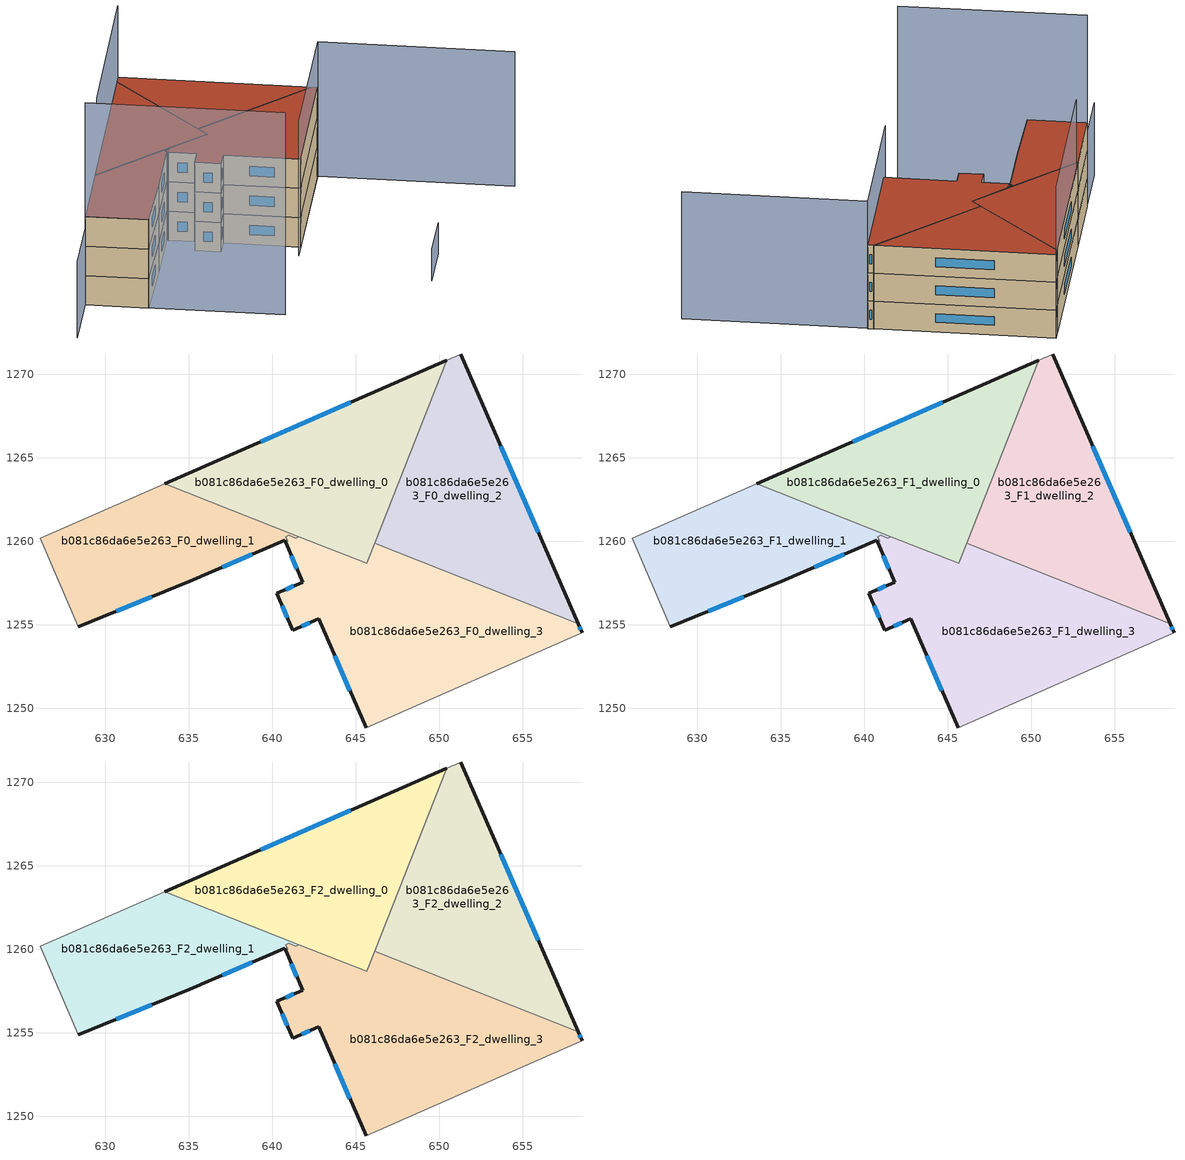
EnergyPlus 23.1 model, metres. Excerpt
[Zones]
b081c86da6e5e263_F0_dwelling_0
 floor ground (EU_floor_Construction): 650.45,1270.84 645.64,1258.67 633.56,1263.45 z0
 wall outside (EU_wall_Construction): 650.45,1270.84 633.56,1263.45 z0:3
 wall to b081c86da6e5e263_F0_dwelling_2 (EU_wall_Construction): 646.12,1259.89 650.45,1270.84 z0:3
 wall to b081c86da6e5e263_F0_dwelling_1 (EU_wall_Construction): 633.56,1263.45 641.59,1260.28 z0:3
 wall to b081c86da6e5e263_F0_dwelling_3 (EU_wall_Construction): 641.59,1260.28 645.64,1258.67 646.12,1259.89 z0:3
 window (EU_Window_Construction): 644.71,1268.32 639.31,1265.96 z1.02:1.98
b081c86da6e5e263_F0_dwelling_1
 floor ground (EU_floor_Construction): 641,1260.35 640.81,1260.27 640.93,1259.99 640.8,1259.93 640.74,1260.07 635.07,1257.62 628.4,1254.88 626.09,1260.18 633.56,1263.45 641.59,1260.28 641.39,1260.19 z0
 wall outside (EU_wall_Construction): 628.4,1254.88 635.07,1257.62 640.74,1260.07 640.8,1259.93 z0:3
 wall adiabatic (EU_wall_Construction): 633.56,1263.45 626.09,1260.18 628.4,1254.88 z0:3
 wall to b081c86da6e5e263_F0_dwelling_3 (EU_wall_Construction): 640.8,1259.93 640.93,1259.99 640.82,1260.27 / 640.81,1260.27 641,1260.35 641.39,1260.19 641.59,1260.28 z0:3
 window (EU_Window_Construction): 637,1258.45 638.81,1259.24 / 630.67,1255.81 632.8,1256.68 z1.02:1.98
b081c86da6e5e263_F0_dwelling_2
 floor ground (EU_floor_Construction): 651.27,1271.18 658.3,1255.07 646.12,1259.89 650.45,1270.84 651.23,1271.18 z0
 wall outside (EU_wall_Construction): 658.3,1255.07 651.28,1271.18 z0:3
 wall adiabatic (EU_wall_Construction): 651.28,1271.18 651.23,1271.18 650.45,1270.84 z0:3
 wall to b081c86da6e5e263_F0_dwelling_3 (EU_wall_Construction): 646.12,1259.89 658.3,1255.07 z0:3
 window (EU_Window_Construction): 655.91,1260.55 653.67,1265.7 z1.02:1.98
b081c86da6e5e263_F0_dwelling_3
 floor ground (EU_floor_Construction): 658.3,1255.07 658.54,1254.53 658.4,1254.46 645.61,1248.85 642.79,1255.36 641.22,1254.67 640.26,1256.88 641.83,1257.56 640.8,1259.93 640.93,1259.99 640.81,1260.27 641,1260.35 641.39,1260.19 641.59,1260.28 645.64,1258.67 646.12,1259.89 z0
 wall outside (EU_wall_Construction): 640.8,1259.93 641.83,1257.56 640.26,1256.88 641.22,1254.67 642.79,1255.36 645.61,1248.85 / 658.54,1254.53 658.3,1255.07 z0:3
 wall adiabatic (EU_wall_Construction): 645.61,1248.85 658.4,1254.46 658.54,1254.53 z0:3
 window (EU_Window_Construction): 641.75,1254.91 642.25,1255.12 / 640.58,1256.13 640.89,1255.42 / 641.29,1257.33 640.79,1257.11 / 641.15,1259.13 641.48,1258.37 / 658.46,1254.72 658.38,1254.89 / 643.75,1253.14 644.65,1251.07 z1.02:1.98
b081c86da6e5e263_F1_dwelling_0
 floor to b081c86da6e5e263_F0_dwelling_0 (EU_floor_Construction): 650.45,1270.84 645.64,1258.67 633.56,1263.45 z3
 wall outside (EU_wall_Construction): 650.45,1270.84 633.56,1263.45 z3:6
 wall to b081c86da6e5e263_F1_dwelling_2 (EU_wall_Construction): 646.12,1259.89 650.45,1270.84 z3:6
 wall to b081c86da6e5e263_F1_dwelling_1 (EU_wall_Construction): 633.56,1263.45 641.59,1260.28 z3:6
 wall to b081c86da6e5e263_F1_dwelling_3 (EU_wall_Construction): 641.59,1260.28 645.64,1258.67 646.12,1259.89 z3:6
 window (EU_Window_Construction): 644.71,1268.32 639.31,1265.96 z4.02:4.98
b081c86da6e5e263_F1_dwelling_1
 floor to b081c86da6e5e263_F0_dwelling_1 (EU_floor_Construction): 641,1260.35 640.81,1260.27 640.93,1259.99 640.8,1259.93 640.74,1260.07 635.07,1257.62 628.4,1254.88 626.09,1260.18 633.56,1263.45 641.59,1260.28 641.39,1260.19 z3
 wall outside (EU_wall_Construction): 628.4,1254.88 635.07,1257.62 640.74,1260.07 640.8,1259.93 z3:6
 wall adiabatic (EU_wall_Construction): 633.56,1263.45 626.09,1260.18 628.4,1254.88 z3:6
 wall to b081c86da6e5e263_F1_dwelling_3 (EU_wall_Construction): 640.8,1259.93 640.93,1259.99 640.82,1260.27 / 640.81,1260.27 641,1260.35 641.39,1260.19 641.59,1260.28 z3:6
 window (EU_Window_Construction): 637,1258.45 638.81,1259.24 / 630.67,1255.81 632.8,1256.68 z4.02:4.98
b081c86da6e5e263_F1_dwelling_2
 floor to b081c86da6e5e263_F0_dwelling_2 (EU_floor_Construction): 651.27,1271.18 658.3,1255.07 646.12,1259.89 650.45,1270.84 651.23,1271.18 z3
 wall outside (EU_wall_Construction): 658.3,1255.07 651.28,1271.18 z3:6
 wall adiabatic (EU_wall_Construction): 651.28,1271.18 651.23,1271.18 650.45,1270.84 z3:6
 wall to b081c86da6e5e263_F1_dwelling_3 (EU_wall_Construction): 646.12,1259.89 658.3,1255.07 z3:6
 window (EU_Window_Construction): 655.91,1260.55 653.67,1265.7 z4.02:4.98
b081c86da6e5e263_F1_dwelling_3
 floor to b081c86da6e5e263_F0_dwelling_3 (EU_floor_Construction): 658.3,1255.07 658.54,1254.53 658.4,1254.46 645.61,1248.85 642.79,1255.36 641.22,1254.67 640.26,1256.88 641.83,1257.56 640.8,1259.93 640.93,1259.99 640.81,1260.27 641,1260.35 641.39,1260.19 641.59,1260.28 645.64,1258.67 646.12,1259.89 z3
 wall outside (EU_wall_Construction): 640.8,1259.93 641.83,1257.56 640.26,1256.88 641.22,1254.67 642.79,1255.36 645.61,1248.85 / 658.54,1254.53 658.3,1255.07 z3:6
 wall adiabatic (EU_wall_Construction): 645.61,1248.85 658.4,1254.46 658.54,1254.53 z3:6
 window (EU_Window_Construction): 641.75,1254.91 642.25,1255.12 / 640.58,1256.13 640.89,1255.42 / 641.29,1257.33 640.79,1257.11 / 641.15,1259.13 641.48,1258.37 / 658.46,1254.72 658.38,1254.89 / 643.75,1253.14 644.65,1251.07 z4.02:4.98
b081c86da6e5e263_F2_dwelling_0
 floor to b081c86da6e5e263_F1_dwelling_0 (EU_floor_Construction): 650.45,1270.84 645.64,1258.67 633.56,1263.45 z6
 wall outside (EU_wall_Construction): 650.45,1270.84 633.56,1263.45 z6:9
 wall to b081c86da6e5e263_F2_dwelling_2 (EU_wall_Construction): 646.12,1259.89 650.45,1270.84 z6:9
 wall to b081c86da6e5e263_F2_dwelling_1 (EU_wall_Construction): 633.56,1263.45 641.59,1260.28 z6:9
 wall to b081c86da6e5e263_F2_dwelling_3 (EU_wall_Construction): 641.59,1260.28 645.64,1258.67 646.12,1259.89 z6:9
 window (EU_Window_Construction): 644.71,1268.32 639.31,1265.96 z7.02:7.98
 roof outside (EU_roof_Construction): 645.64,1258.67 650.45,1270.84 633.56,1263.45 z9
b081c86da6e5e263_F2_dwelling_1
 floor to b081c86da6e5e263_F1_dwelling_1 (EU_floor_Construction): 641,1260.35 640.81,1260.27 640.93,1259.99 640.8,1259.93 640.74,1260.07 635.07,1257.62 628.4,1254.88 626.09,1260.18 633.56,1263.45 641.59,1260.28 641.39,1260.19 z6
 wall outside (EU_wall_Construction): 628.4,1254.88 635.07,1257.62 640.74,1260.07 640.8,1259.93 z6:9
 wall adiabatic (EU_wall_Construction): 633.56,1263.45 626.09,1260.18 628.4,1254.88 z6:9
 wall to b081c86da6e5e263_F2_dwelling_3 (EU_wall_Construction): 640.8,1259.93 640.93,1259.99 640.82,1260.27 / 640.81,1260.27 641,1260.35 641.39,1260.19 641.59,1260.28 z6:9
 window (EU_Window_Construction): 637,1258.45 638.81,1259.24 / 630.67,1255.81 632.8,1256.68 z7.02:7.98
 roof outside (EU_roof_Construction): 640.8,1259.93 640.93,1259.99 640.81,1260.27 641,1260.35 641.39,1260.19 641.59,1260.28 633.56,1263.45 626.09,1260.18 628.4,1254.88 635.07,1257.62 640.74,1260.07 z9
b081c86da6e5e263_F2_dwelling_2
 floor to b081c86da6e5e263_F1_dwelling_2 (EU_floor_Construction): 651.27,1271.18 658.3,1255.07 646.12,1259.89 650.45,1270.84 651.23,1271.18 z6
 wall outside (EU_wall_Construction): 658.3,1255.07 651.28,1271.18 z6:9
 wall adiabatic (EU_wall_Construction): 651.28,1271.18 651.23,1271.18 650.45,1270.84 z6:9
 wall to b081c86da6e5e263_F2_dwelling_3 (EU_wall_Construction): 646.12,1259.89 658.3,1255.07 z6:9
 window (EU_Window_Construction): 655.91,1260.55 653.67,1265.7 z7.02:7.98
 roof outside (EU_roof_Construction): 658.3,1255.07 651.27,1271.18 651.23,1271.18 650.45,1270.84 646.12,1259.89 z9
b081c86da6e5e263_F2_dwelling_3
 floor to b081c86da6e5e263_F1_dwelling_3 (EU_floor_Construction): 658.3,1255.07 658.54,1254.53 658.4,1254.46 645.61,1248.85 642.79,1255.36 641.22,1254.67 640.26,1256.88 641.83,1257.56 640.8,1259.93 640.93,1259.99 640.81,1260.27 641,1260.35 641.39,1260.19 641.59,1260.28 645.64,1258.67 646.12,1259.89 z6
 wall outside (EU_wall_Construction): 640.8,1259.93 641.83,1257.56 640.26,1256.88 641.22,1254.67 642.79,1255.36 645.61,1248.85 / 658.54,1254.53 658.3,1255.07 z6:9
 wall adiabatic (EU_wall_Construction): 645.61,1248.85 658.4,1254.46 658.54,1254.53 z6:9
 window (EU_Window_Construction): 641.75,1254.91 642.25,1255.12 / 640.58,1256.13 640.89,1255.42 / 641.29,1257.33 640.79,1257.11 / 641.15,1259.13 641.48,1258.37 / 658.46,1254.72 658.38,1254.89 / 643.75,1253.14 644.65,1251.07 z7.02:7.98
 roof outside (EU_roof_Construction): 658.4,1254.46 658.54,1254.53 658.3,1255.07 646.12,1259.89 645.64,1258.67 641.59,1260.28 641.39,1260.19 641,1260.35 640.81,1260.27 640.93,1259.99 640.8,1259.93 641.83,1257.56 640.26,1256.88 641.22,1254.67 642.79,1255.36 645.61,1248.85 z9
shading: 626.1,1260.18 633.4,1243.48 z0:20.6; 634.44,1263.81 620.13,1257.57 z0:7.8; 645.82,1235.32 650.66,1237.43 z0:3.2; 644.07,1248.19 658.45,1254.48 / 658.45,1254.48 665.63,1238.06 z0:13.7; 651.23,1271.18 634.63,1263.86 z0:16.3
[Building]
EU S2 Campaign: North Axis=0; Terrain=City; Solar Distribution=FullExterior
[Site:Location]
Vienna: Latitude=48; Longitude=16.5; Time Zone=1; Elevation=183
[SizingPeriod:WeatherFileDays]
AnnualSizingPeriod: Begin Month=1; Begin Day of Month=1; End Month=12; End Day of Month=31; Day of Week for Start Day=Monday; Use Weather File Daylight Saving Period=No; Use Weather File Rain and Snow Indicators=No
[MATERIAL]
EU_InternalMass_Material: Roughness=MediumRough; Thickness=0.1; Conductivity=1; Density=1800; Specific Heat=900; Thermal Absorptance=0.9; Solar Absorptance=0.7; Visible Absorptance=0.7
[MATERIAL:NOMASS] Roughness=MediumRough; Thermal Absorptance=0.9; Solar Absorptance=0.7; Visible Absorptance=0.7
Name | Thermal Resistance
EU_wall_NoMass | 0.942466
EU_roof_NoMass | 0.551687
EU_floor_NoMass | 0.66527
[WINDOWMATERIAL:SIMPLEGLAZINGSYSTEM]
EU_Window_SimpleGlazing: UFactor=2.03367; Solar Heat Gain Coefficient=0.65; Visible Transmittance=0.65
[CONSTRUCTION]
EU_wall_Construction: EU_wall_NoMass
EU_roof_Construction: EU_roof_NoMass
EU_floor_Construction: EU_floor_NoMass
EU_Window_Construction: EU_Window_SimpleGlazing
EU_InternalMass_Construction: EU_InternalMass_Material
[ZONE] Type=1; Multiplier=1; Ceiling Height=autocalculate; Floor Area=autocalculate; Part of Total Floor Area=Yes
Name | Volume
b081c86da6e5e263_F0_dwelling_0; b081c86da6e5e263_F1_dwelling_0; b081c86da6e5e263_F2_dwelling_0 | 254.866
b081c86da6e5e263_F0_dwelling_1; b081c86da6e5e263_F1_dwelling_1; b081c86da6e5e263_F2_dwelling_1 | 196.685
b081c86da6e5e263_F0_dwelling_2 | 254.831
b081c86da6e5e263_F1_dwelling_2; b081c86da6e5e263_F2_dwelling_2 | 254.832
b081c86da6e5e263_F0_dwelling_3; b081c86da6e5e263_F1_dwelling_3; b081c86da6e5e263_F2_dwelling_3 | 313.053
[INTERNALMASS] Construction=EU_InternalMass_Construction
Name | Zone or ZoneList | Surface Area
b081c86da6e5e263_F0_dwelling_0_EU_InternalMass | b081c86da6e5e263_F0_dwelling_0 | 84.9557
b081c86da6e5e263_F0_dwelling_1_EU_InternalMass | b081c86da6e5e263_F0_dwelling_1 | 65.5615
b081c86da6e5e263_F0_dwelling_2_EU_InternalMass | b081c86da6e5e263_F0_dwelling_2 | 84.9447
b081c86da6e5e263_F0_dwelling_3_EU_InternalMass | b081c86da6e5e263_F0_dwelling_3 | 104.353
b081c86da6e5e263_F1_dwelling_0_EU_InternalMass | b081c86da6e5e263_F1_dwelling_0 | 84.9557
b081c86da6e5e263_F1_dwelling_1_EU_InternalMass | b081c86da6e5e263_F1_dwelling_1 | 65.5615
b081c86da6e5e263_F1_dwelling_2_EU_InternalMass | b081c86da6e5e263_F1_dwelling_2 | 84.9447
b081c86da6e5e263_F1_dwelling_3_EU_InternalMass | b081c86da6e5e263_F1_dwelling_3 | 104.353
b081c86da6e5e263_F2_dwelling_0_EU_InternalMass | b081c86da6e5e263_F2_dwelling_0 | 84.9557
b081c86da6e5e263_F2_dwelling_1_EU_InternalMass | b081c86da6e5e263_F2_dwelling_1 | 65.5615
b081c86da6e5e263_F2_dwelling_2_EU_InternalMass | b081c86da6e5e263_F2_dwelling_2 | 84.9447
b081c86da6e5e263_F2_dwelling_3_EU_InternalMass | b081c86da6e5e263_F2_dwelling_3 | 104.353
[OTHEREQUIPMENT] Fuel Type=Electricity; Design Level Calculation Method=Watts/Area; Power per Zone Floor Area=1; Fraction Latent=0; Fraction Radiant=0; Fraction Lost=0; Carbon Dioxide Generation Rate=0; EndUse Subcategory=EU_Step8_InternalGains
Name | Zone or ZoneList or Space or SpaceList | Schedule
EU_Step8_InternalGain_b081c86da6e5e263_F0_dwelling_0_f000 | b081c86da6e5e263_F0_dwelling_0 | EU_Step8_GainSchedule_b081c86da6e5e263_F0_dwelling_0_f000
EU_Step8_InternalGain_b081c86da6e5e263_F0_dwelling_1_f000 | b081c86da6e5e263_F0_dwelling_1 | EU_Step8_GainSchedule_b081c86da6e5e263_F0_dwelling_1_f000
EU_Step8_InternalGain_b081c86da6e5e263_F0_dwelling_2_f000 | b081c86da6e5e263_F0_dwelling_2 | EU_Step8_GainSchedule_b081c86da6e5e263_F0_dwelling_2_f000
EU_Step8_InternalGain_b081c86da6e5e263_F0_dwelling_3_f000 | b081c86da6e5e263_F0_dwelling_3 | EU_Step8_GainSchedule_b081c86da6e5e263_F0_dwelling_3_f000
EU_Step8_InternalGain_b081c86da6e5e263_F1_dwelling_0_f000 | b081c86da6e5e263_F1_dwelling_0 | EU_Step8_GainSchedule_b081c86da6e5e263_F1_dwelling_0_f000
EU_Step8_InternalGain_b081c86da6e5e263_F1_dwelling_1_f000 | b081c86da6e5e263_F1_dwelling_1 | EU_Step8_GainSchedule_b081c86da6e5e263_F1_dwelling_1_f000
EU_Step8_InternalGain_b081c86da6e5e263_F1_dwelling_2_f000 | b081c86da6e5e263_F1_dwelling_2 | EU_Step8_GainSchedule_b081c86da6e5e263_F1_dwelling_2_f000
EU_Step8_InternalGain_b081c86da6e5e263_F1_dwelling_3_f000 | b081c86da6e5e263_F1_dwelling_3 | EU_Step8_GainSchedule_b081c86da6e5e263_F1_dwelling_3_f000
EU_Step8_InternalGain_b081c86da6e5e263_F2_dwelling_0_f000 | b081c86da6e5e263_F2_dwelling_0 | EU_Step8_GainSchedule_b081c86da6e5e263_F2_dwelling_0_f000
EU_Step8_InternalGain_b081c86da6e5e263_F2_dwelling_1_f000 | b081c86da6e5e263_F2_dwelling_1 | EU_Step8_GainSchedule_b081c86da6e5e263_F2_dwelling_1_f000
EU_Step8_InternalGain_b081c86da6e5e263_F2_dwelling_2_f000 | b081c86da6e5e263_F2_dwelling_2 | EU_Step8_GainSchedule_b081c86da6e5e263_F2_dwelling_2_f000
EU_Step8_InternalGain_b081c86da6e5e263_F2_dwelling_3_f000 | b081c86da6e5e263_F2_dwelling_3 | EU_Step8_GainSchedule_b081c86da6e5e263_F2_dwelling_3_f000
[ZONEVENTILATION:DESIGNFLOWRATE] Schedule=EU_AlwaysOn; Design Flow Rate Calculation Method=AirChanges/Hour; Air Changes per Hour=0.530523; Ventilation Type=Natural; Fan Pressure Rise=0; Fan Total Efficiency=1; Constant Term Coefficient=1; Temperature Term Coefficient=0; Velocity Term Coefficient=0; Velocity Squared Term Coefficient=0; Minimum Indoor Temperature=-100; Maximum Indoor Temperature=100; Delta Temperature=-100; Minimum Outdoor Temperature=-100; Maximum Outdoor Temperature=100; Maximum Wind Speed=40
Name | Zone or ZoneList or Space or SpaceList
EU_ConstantAir_b081c86da6e5e263_F0_dwelling_0 | b081c86da6e5e263_F0_dwelling_0
EU_ConstantAir_b081c86da6e5e263_F0_dwelling_1 | b081c86da6e5e263_F0_dwelling_1
EU_ConstantAir_b081c86da6e5e263_F0_dwelling_2 | b081c86da6e5e263_F0_dwelling_2
EU_ConstantAir_b081c86da6e5e263_F0_dwelling_3 | b081c86da6e5e263_F0_dwelling_3
EU_ConstantAir_b081c86da6e5e263_F1_dwelling_0 | b081c86da6e5e263_F1_dwelling_0
EU_ConstantAir_b081c86da6e5e263_F1_dwelling_1 | b081c86da6e5e263_F1_dwelling_1
EU_ConstantAir_b081c86da6e5e263_F1_dwelling_2 | b081c86da6e5e263_F1_dwelling_2
EU_ConstantAir_b081c86da6e5e263_F1_dwelling_3 | b081c86da6e5e263_F1_dwelling_3
EU_ConstantAir_b081c86da6e5e263_F2_dwelling_0 | b081c86da6e5e263_F2_dwelling_0
EU_ConstantAir_b081c86da6e5e263_F2_dwelling_1 | b081c86da6e5e263_F2_dwelling_1
EU_ConstantAir_b081c86da6e5e263_F2_dwelling_2 | b081c86da6e5e263_F2_dwelling_2
EU_ConstantAir_b081c86da6e5e263_F2_dwelling_3 | b081c86da6e5e263_F2_dwelling_3
[HVACTEMPLATE:THERMOSTAT] Constant Heating Setpoint=20; Constant Cooling Setpoint=50
EU_HeatOnly_b081c86da6e5e263_F0_dwelling_0; EU_HeatOnly_b081c86da6e5e263_F0_dwelling_1; EU_HeatOnly_b081c86da6e5e263_F0_dwelling_2; EU_HeatOnly_b081c86da6e5e263_F0_dwelling_3; EU_HeatOnly_b081c86da6e5e263_F1_dwelling_0; EU_HeatOnly_b081c86da6e5e263_F1_dwelling_1; EU_HeatOnly_b081c86da6e5e263_F1_dwelling_2; EU_HeatOnly_b081c86da6e5e263_F1_dwelling_3; EU_HeatOnly_b081c86da6e5e263_F2_dwelling_0; EU_HeatOnly_b081c86da6e5e263_F2_dwelling_1; EU_HeatOnly_b081c86da6e5e263_F2_dwelling_2; EU_HeatOnly_b081c86da6e5e263_F2_dwelling_3
[HVACTEMPLATE:ZONE:IDEALLOADSAIRSYSTEM] System Availability Schedule=EU_AlwaysOn; Maximum Heating Supply Air Temperature=50; Minimum Cooling Supply Air Temperature=13; Maximum Heating Supply Air Humidity Ratio=0.0156; Minimum Cooling Supply Air Humidity Ratio=0.0077; Heating Limit=NoLimit; Cooling Limit=NoLimit; Heating Availability Schedule=EU_AlwaysOn; Cooling Availability Schedule=EU_CoolingOff; Dehumidification Control Type=ConstantSensibleHeatRatio; Cooling Sensible Heat Ratio=0.7; Dehumidification Setpoint=60; Humidification Control Type=None; Humidification Setpoint=30; Outdoor Air Method=None; Outdoor Air Flow Rate per Person=0.00944; Outdoor Air Flow Rate per Zone Floor Area=0; Outdoor Air Flow Rate per Zone=0; Demand Controlled Ventilation Type=None; Outdoor Air Economizer Type=NoEconomizer; Heat Recovery Type=None; Sensible Heat Recovery Effectiveness=0.7; Latent Heat Recovery Effectiveness=0.65
Name | Template Thermostat
b081c86da6e5e263_F0_dwelling_0 | EU_HeatOnly_b081c86da6e5e263_F0_dwelling_0
b081c86da6e5e263_F0_dwelling_1 | EU_HeatOnly_b081c86da6e5e263_F0_dwelling_1
b081c86da6e5e263_F0_dwelling_2 | EU_HeatOnly_b081c86da6e5e263_F0_dwelling_2
b081c86da6e5e263_F0_dwelling_3 | EU_HeatOnly_b081c86da6e5e263_F0_dwelling_3
b081c86da6e5e263_F1_dwelling_0 | EU_HeatOnly_b081c86da6e5e263_F1_dwelling_0
b081c86da6e5e263_F1_dwelling_1 | EU_HeatOnly_b081c86da6e5e263_F1_dwelling_1
b081c86da6e5e263_F1_dwelling_2 | EU_HeatOnly_b081c86da6e5e263_F1_dwelling_2
b081c86da6e5e263_F1_dwelling_3 | EU_HeatOnly_b081c86da6e5e263_F1_dwelling_3
b081c86da6e5e263_F2_dwelling_0 | EU_HeatOnly_b081c86da6e5e263_F2_dwelling_0
b081c86da6e5e263_F2_dwelling_1 | EU_HeatOnly_b081c86da6e5e263_F2_dwelling_1
b081c86da6e5e263_F2_dwelling_2 | EU_HeatOnly_b081c86da6e5e263_F2_dwelling_2
b081c86da6e5e263_F2_dwelling_3 | EU_HeatOnly_b081c86da6e5e263_F2_dwelling_3
[SIZING:ZONE] Zone Cooling Design Supply Air Temperature Input Method=SupplyAirTemperature; Zone Cooling Design Supply Air Temperature=13; Zone Heating Design Supply Air Temperature Input Method=SupplyAirTemperature; Zone Heating Design Supply Air Temperature=50; Zone Cooling Design Supply Air Humidity Ratio=0.008; Zone Heating Design Supply Air Humidity Ratio=0.008; Cooling Design Air Flow Method=DesignDay; Cooling Design Air Flow Rate=0; Cooling Minimum Air Flow per Zone Floor Area=0.000762; Cooling Minimum Air Flow=0; Cooling Minimum Air Flow Fraction=0.2; Heating Design Air Flow Method=DesignDay; Heating Design Air Flow Rate=0; Heating Maximum Air Flow per Zone Floor Area=0.002032; Heating Maximum Air Flow=0.141576; Heating Maximum Air Flow Fraction=0.3; Account for Dedicated Outdoor Air System=No; Dedicated Outdoor Air System Control Strategy=NeutralSupplyAir; Dedicated Outdoor Air Low Setpoint Temperature for Design=autosize; Dedicated Outdoor Air High Setpoint Temperature for Design=autosize; Zone Load Sizing Method=Sensible Load Only No Latent Load; Zone Latent Cooling Design Supply Air Humidity Ratio Input Method=HumidityRatioDifference; Zone Cooling Design Supply Air Humidity Ratio Difference=0.005; Zone Latent Heating Design Supply Air Humidity Ratio Input Method=HumidityRatioDifference; Zone Humidification Design Supply Air Humidity Ratio Difference=0.005
b081c86da6e5e263_F0_dwelling_0; b081c86da6e5e263_F0_dwelling_1; b081c86da6e5e263_F0_dwelling_2; b081c86da6e5e263_F0_dwelling_3; b081c86da6e5e263_F1_dwelling_0; b081c86da6e5e263_F1_dwelling_1; b081c86da6e5e263_F1_dwelling_2; b081c86da6e5e263_F1_dwelling_3; b081c86da6e5e263_F2_dwelling_0; b081c86da6e5e263_F2_dwelling_1; b081c86da6e5e263_F2_dwelling_2; b081c86da6e5e263_F2_dwelling_3
[SCHEDULE:CONSTANT]
Name | Hourly Value
EU_AlwaysOn | 1
EU_CoolingOff | 0
[SCHEDULE:FILE] Column Number=1; Rows to Skip at Top=0; Number of Hours of Data=8760; Column Separator=Comma; Interpolate to Timestep=No; Minutes per Item=60; Adjust Schedule for Daylight Savings=Yes
Name | File
EU_Step8_GainSchedule_b081c86da6e5e263_F0_dwelling_0_f000 | ../../schedules/b081c86da6e5e263/b081c86da6e5e263_F0_dwelling_0_f000_gain.csv
EU_Step8_GainSchedule_b081c86da6e5e263_F0_dwelling_1_f000 | ../../schedules/b081c86da6e5e263/b081c86da6e5e263_F0_dwelling_1_f000_gain.csv
EU_Step8_GainSchedule_b081c86da6e5e263_F0_dwelling_2_f000 | ../../schedules/b081c86da6e5e263/b081c86da6e5e263_F0_dwelling_2_f000_gain.csv
EU_Step8_GainSchedule_b081c86da6e5e263_F0_dwelling_3_f000 | ../../schedules/b081c86da6e5e263/b081c86da6e5e263_F0_dwelling_3_f000_gain.csv
EU_Step8_GainSchedule_b081c86da6e5e263_F1_dwelling_0_f000 | ../../schedules/b081c86da6e5e263/b081c86da6e5e263_F1_dwelling_0_f000_gain.csv
EU_Step8_GainSchedule_b081c86da6e5e263_F1_dwelling_1_f000 | ../../schedules/b081c86da6e5e263/b081c86da6e5e263_F1_dwelling_1_f000_gain.csv
EU_Step8_GainSchedule_b081c86da6e5e263_F1_dwelling_2_f000 | ../../schedules/b081c86da6e5e263/b081c86da6e5e263_F1_dwelling_2_f000_gain.csv
EU_Step8_GainSchedule_b081c86da6e5e263_F1_dwelling_3_f000 | ../../schedules/b081c86da6e5e263/b081c86da6e5e263_F1_dwelling_3_f000_gain.csv
EU_Step8_GainSchedule_b081c86da6e5e263_F2_dwelling_0_f000 | ../../schedules/b081c86da6e5e263/b081c86da6e5e263_F2_dwelling_0_f000_gain.csv
EU_Step8_GainSchedule_b081c86da6e5e263_F2_dwelling_1_f000 | ../../schedules/b081c86da6e5e263/b081c86da6e5e263_F2_dwelling_1_f000_gain.csv
EU_Step8_GainSchedule_b081c86da6e5e263_F2_dwelling_2_f000 | ../../schedules/b081c86da6e5e263/b081c86da6e5e263_F2_dwelling_2_f000_gain.csv
EU_Step8_GainSchedule_b081c86da6e5e263_F2_dwelling_3_f000 | ../../schedules/b081c86da6e5e263/b081c86da6e5e263_F2_dwelling_3_f000_gain.csv
